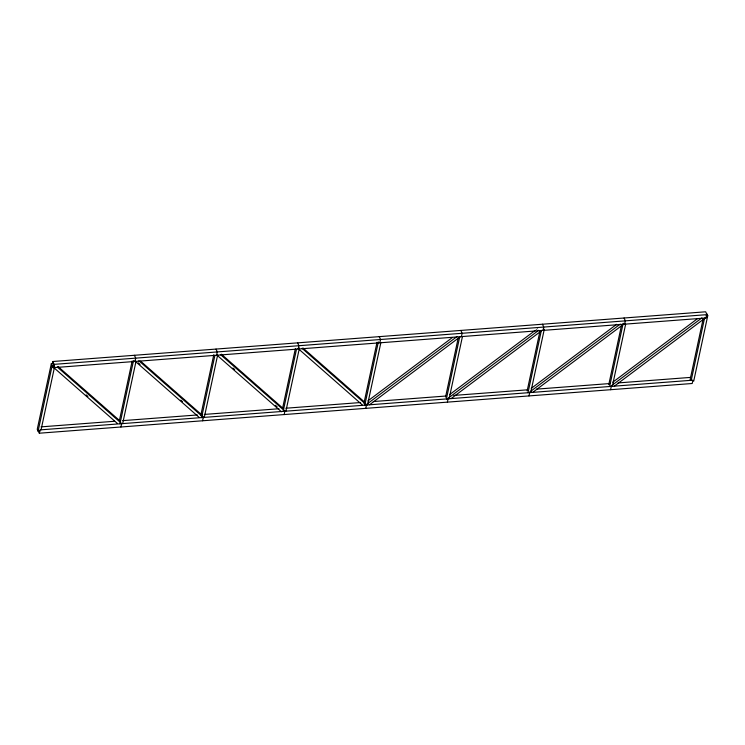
<?xml version="1.0" encoding="UTF-8"?>
<svg xmlns="http://www.w3.org/2000/svg" width="745" height="745" viewBox="0 0 745 745"><rect width="100%" height="100%" fill="white"/><g stroke="black" fill="none" stroke-linecap="round" stroke-linejoin="round"><path stroke-width="0.56" stroke-dasharray="3.73 2.79" d="M535.953 329.849L537.816 328.452"/><path stroke-width="1.12" d="M53.109 363.616L51.303 363.756L37.25 429.288L38.097 431.169L39.913 431.029M52.318 363.718L52.793 361.502L705.683 311.792L706.968 314.641L706.251 317.966L53.37 367.676L52.513 365.776M38.097 431.169L52.141 365.637L51.303 363.756M39.317 433.208L40.034 429.893L692.915 380.173L692.207 383.498L39.317 433.208L38.032 430.359M53.37 367.676L54.078 364.361L52.793 361.502M41.059 429.828L54.627 366.559M119.349 420.813L132.182 360.934M119.945 423.821L133.513 360.552M120.932 426.997L121.64 423.672M134.975 361.465L135.692 358.14L134.407 355.291M122.664 423.616L135.99 361.474M200.712 415.729L213.796 354.713M201.56 417.61L214.886 355.467M202.538 420.785L203.255 417.461L201.97 414.611M216.59 355.244L217.298 351.929L216.013 349.079M204.279 417.396L217.605 355.253M282.569 408.39L295.402 348.502M283.165 411.389L296.491 349.247M284.152 414.565L284.86 411.249M298.205 349.033L298.913 345.717L297.628 342.858M285.894 411.184L299.453 347.915M363.933 403.306L377.017 342.29M364.78 405.178L378.348 341.908M365.758 408.353L366.475 405.029M379.81 342.821L380.527 339.497L379.242 336.647M367.499 404.973L380.825 342.83M445.547 397.085L458.138 338.332M446.395 398.966L459.712 336.824M447.373 402.142L448.08 398.817M461.425 336.61L462.133 333.285L460.848 330.435M449.114 398.761L462.431 336.61M527.153 390.874L539.995 330.994M528 392.745L541.326 330.603M528.987 395.921L529.695 392.606M543.03 330.389L543.748 327.074L542.462 324.215M530.719 392.541L544.288 329.271M608.767 384.662L621.6 324.773M609.615 386.534L623.174 323.265M610.593 389.71L611.31 386.385M624.645 324.177L625.353 320.853L624.068 318.003M612.334 386.329L625.651 324.187M690.131 379.578L703.215 318.562M691.22 380.322L704.546 318.18M693.697 381.244L707.75 315.712L706.903 313.831M53.882 365.246L52.373 366.372L117.338 423.411M367.974 400.847L452.485 337.457M366.028 404.805L457.048 336.544M369.483 404.814L460.494 336.554M449.58 394.627L535.022 330.547M446.711 399.292L538.654 330.333M451.088 398.603L542.109 330.333M531.194 388.415L616.636 324.326M529.248 392.382L620.268 324.112M532.703 392.382L624.645 323.423M612.8 382.204L697.32 318.813M610.863 386.161L701.883 317.901M614.308 386.171L707.182 316.513M54.078 364.361L706.968 314.641M52.141 365.637L53.957 365.497M705.934 315.852L707.75 315.712M41.05 426.866L114.609 421.26M122.655 420.646L197.369 414.956M204.27 414.434L278.984 408.744M285.875 408.223L360.589 402.533M373.236 401.564L445.65 396.051M453.696 395.437L527.264 389.84M536.456 389.141L610.025 383.535M618.071 382.921L690.485 377.408M302.945 347.971L364.445 401.965M302.06 348.325L366.158 404.6M298.075 348.492L362.172 404.768M221.34 354.182L283.705 408.94M220.455 354.536L284.553 410.812M232.943 368.039L234.675 369.557M275.389 405.308L277.121 406.826M216.469 354.704L281.424 411.743M140.591 361.157L202.091 415.151M138.84 360.748L203.804 417.787M138.337 362.843L140.069 364.37M180.784 400.112L182.516 401.63M134.854 360.925L198.952 417.2M58.119 366.615L120.485 421.363M57.235 366.968L121.323 423.244M86.178 394.915L87.91 396.442"/></g></svg>
